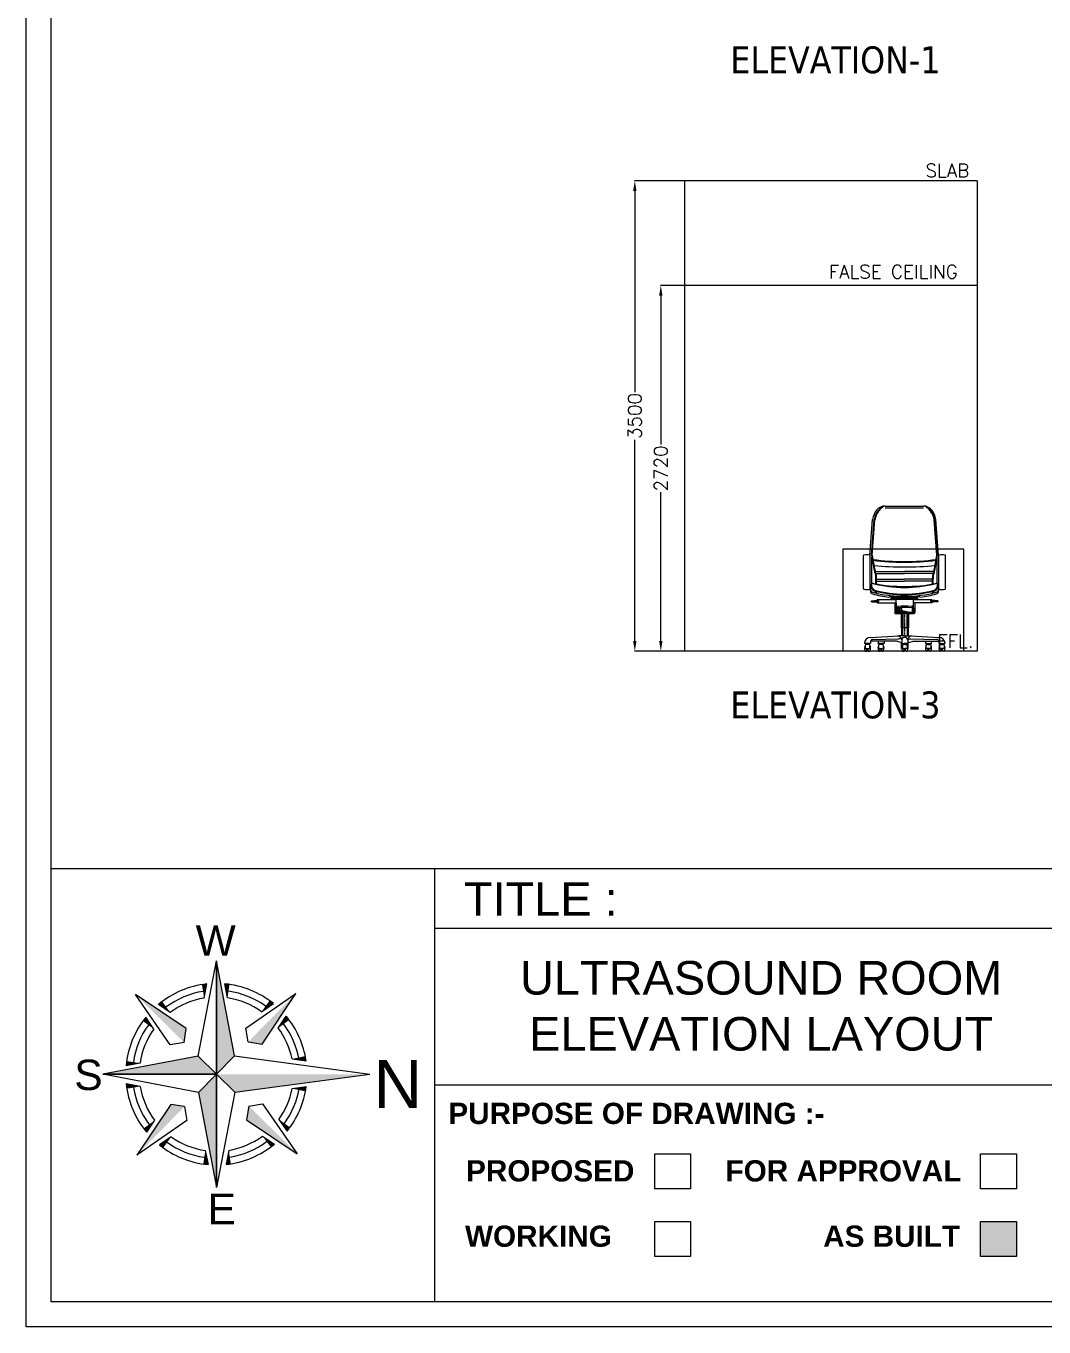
# Model space of a CAD drawing. Extents: x 3552052 to 4102982, y -707811 to -630695.
# Drawn here: x 3691874 to 3699450, y -701980 to -692297 of the extents above; entities that cross this region are included whole.
import ezdxf
from ezdxf.enums import TextEntityAlignment as Align

# ---------------------------------------------------------------- set-up
doc = ezdxf.new("R2010")
doc.units = 0
doc.header["$LTSCALE"] = 6
doc.header["$MEASUREMENT"] = 0
doc.linetypes.add('AKS1', pattern=[0.024, 0.01, -0.002, 0, -0.002, 0.01])
doc.layers.get('0').update_dxf_attribs({"linetype": 'CONTINUOUS', "lineweight": 0})
doc.layers.get('Defpoints').update_dxf_attribs({"linetype": 'CONTINUOUS', "lineweight": 0})
for name, color, linetype, lineweight in [('0.0', 8, 'CONTINUOUS', 0), ('ELE-4M UPS P.SB', 3, 'CONTINUOUS', 0), ('ELE-SOCKET NMBERING', 7, 'CONTINUOUS', 9), ('EQP', 6, 'CONTINUOUS', 0), ('formate text', 8, 'CONTINUOUS', 0), ('MEP_HVAC_RA_DUCT', 1, 'CONTINUOUS', 0), ('MEP_HVAC_TEXT', 7, 'CONTINUOUS', 0), ('TITLE', 7, 'CONTINUOUS', 0)]:
    doc.layers.add(name, color=color, linetype=linetype, lineweight=lineweight)
doc.styles.add('Annotation', font='tahoma.ttf')
doc.styles.add('ARIAL', font='arial.ttf')
doc.styles.add('FORMATE', font='arialbd.ttf')
doc.styles.add('ROMANS', font='romans.shx')
doc.styles.add('style3', font='arialbd.ttf')
doc.dimstyles.new('AEPL1', dxfattribs={"dimtxt": 100, "dimasz": 75, "dimexe": 1.25, "dimexo": 50, "dimtad": 0, "dimdec": 0, "dimtxsty": 'ROMANS', "dimcen": 2.5, "dimclrd": 7, "dimclre": 7, "dimadec": 0, "dimazin": 0, "dimtfac": 1, "dimtdec": 0, "dimtmove": 0, "dimatfit": 3, "dimfxl": 1, "dimlwd": 0, "dimlwe": 0, "dimarcsym": 0})

# ---------------------------------------------------------------- blocks, each defined once
blk = doc.blocks.new('*D200')
at = {"layer": 'Defpoints', "color": 0, "linetype": 'ByBlock', "transparency": 16777216}
for p in [(3696598.4, -694229.5), (3697303.9, -694229.5), (3696928.1, -696949.7)]:
    blk.add_point(p, dxfattribs=at)
at = {"layer": 'ELE-4M UPS P.SB', "color": 7, "linetype": 'ByBlock', "lineweight": 0, "transparency": 16777216}
for p, q in [((3697253.9, -694229.5), (3696597.1, -694229.5)), ((3696598.4, -694304.5), (3696598.4, -695412.8)), ((3696598.4, -696874.7), (3696598.4, -695766.4)), ((3696878.1, -696949.7), (3696597.1, -696949.7))]:
    blk.add_line(p, q, dxfattribs=at)
at = {"layer": 'ELE-4M UPS P.SB', "color": 7, "linetype": 'ByBlock', "transparency": 16777216}
for points in [[(3696610.9, -694304.5), (3696585.9, -694304.5), (3696598.4, -694229.5)], [(3696585.9, -696874.7), (3696610.9, -696874.7), (3696598.4, -696949.7)]]:
    blk.add_solid(points, dxfattribs=at)
at = {"layer": 'ELE-4M UPS P.SB', "color": 0, "linetype": 'ByBlock', "transparency": 16777216, "insert": (3696598.4, -695589.6), "char_height": 100, "attachment_point": 5, "rotation": 90, "style": 'ROMANS'}
blk.add_mtext('2720', dxfattribs=at)
blk = doc.blocks.new('*D201')
at = {"layer": 'Defpoints', "color": 0, "linetype": 'ByBlock', "transparency": 16777216}
for p in [(3696404.8, -693449.7), (3696928.1, -693449.7), (3696928.1, -696949.7)]:
    blk.add_point(p, dxfattribs=at)
at = {"layer": 'ELE-4M UPS P.SB', "color": 7, "linetype": 'ByBlock', "lineweight": 0, "transparency": 16777216}
for p, q in [((3696878.1, -693449.7), (3696403.6, -693449.7)), ((3696404.8, -693524.7), (3696404.8, -695022.9)), ((3696404.8, -696874.7), (3696404.8, -695376.5)), ((3696878.1, -696949.7), (3696403.6, -696949.7))]:
    blk.add_line(p, q, dxfattribs=at)
at = {"layer": 'ELE-4M UPS P.SB', "color": 7, "linetype": 'ByBlock', "transparency": 16777216}
for points in [[(3696417.3, -693524.7), (3696392.3, -693524.7), (3696404.8, -693449.7)], [(3696392.3, -696874.7), (3696417.3, -696874.7), (3696404.8, -696949.7)]]:
    blk.add_solid(points, dxfattribs=at)
at = {"layer": 'ELE-4M UPS P.SB', "color": 0, "linetype": 'ByBlock', "transparency": 16777216, "insert": (3696404.8, -695199.7), "char_height": 100, "attachment_point": 5, "rotation": 90, "style": 'ROMANS'}
blk.add_mtext('3500', dxfattribs=at)
blk = doc.blocks.new('A$C4A7C6C7E')
at = {"layer": 'TITLE', "color": 8, "lineweight": 5}
for p, q in [((-4207, 4144), (0, 26095)), ((0, 26095), (0, 0)), ((0, 0), (0, 26095)), ((4144, 4207), (0, 26095)), ((-6941, 10518), (-18592, 18312)), ((-10622, 6781), (-18592, 18312)), ((-2825, 17519), (-2234, 20757)), ((2559, 17560), (1919, 20788)), ((6781, 10622), (18312, 18592)), ((10518, 6941), (18312, 18592)), ((-10607, 14226), (-13343, 16056)), ((10390, 14385), (13098, 16257)), ((-14385, 10390), (-16257, 13098)), ((14226, 10607), (16056, 13343)), ((-7437, 7325), (-6941, 10518)), ((7325, 7437), (6781, 10622)), ((-7437, 7325), (-10622, 6781)), ((7325, 7437), (10518, 6941)), ((-4207, 4144), (-26095, 0)), ((-4207, 4144), (0, 0)), ((0, 0), (-4207, 4144)), ((0, 0), (4144, 4207)), ((4144, 4207), (0, 0)), ((17394, 3514), (20646, 3095)), ((17394, 3514), (20646, 3095)), ((0, 0), (-26095, 0)), ((-26095, 0), (0, 0)), ((-4144, -4207), (-26095, 0)), ((-17560, 2559), (-20788, 1919)), ((0, 0), (-4144, -4207)), ((-4144, -4207), (0, 0)), ((0, 0), (4207, -4144)), ((4207, -4144), (0, 0)), ((0, 0), (0, -26095)), ((0, -26095), (0, 0)), ((-17519, -2825), (-20757, -2234)), ((17433, -3312), (20680, -2857)), ((17433, -3312), (20680, -2857)), ((17434, -3310), (20680, -2857)), ((-4144, -4207), (0, -26095)), ((4207, -4144), (0, -26095)), ((-10518, -6941), (-18312, -18592)), ((-7325, -7437), (-10518, -6941)), ((-7325, -7437), (-6781, -10622)), ((7437, -7325), (6941, -10518)), ((7437, -7325), (10622, -6781)), ((10622, -6781), (18592, -18312)), ((-6781, -10622), (-18312, -18592)), ((-14226, -10607), (-16056, -13343)), ((6941, -10518), (18592, -18312)), ((14385, -10390), (16257, -13098)), ((-10390, -14385), (-13098, -16257)), ((10607, -14226), (13343, -16056)), ((-2559, -17560), (-1919, -20788)), ((2825, -17519), (2234, -20757))]:
    blk.add_line(p, q, dxfattribs=at)
at = {"layer": 'TITLE', "color": 5}
for p in [(4144, 4207), (4207, -4144)]:
    blk.add_line(p, (35289, 0), dxfattribs=at)
at = {"layer": 'TITLE', "color": 8, "lineweight": 5}
for radius, start, end in [(20877, 96.14269, 129.72625), (19311, 99.1612, 126.70773), (20877, 51.14269, 84.72625), (19311, 54.16121, 81.70773), (17745, 99.1612, 126.70773), (17745, 54.16121, 81.70773), (20877, 141.14269, 174.72625), (20877, 8.52692, 39.72625), (19311, 144.16121, 171.70773), (17745, 144.16121, 171.70773), (17745, 11.42181, 36.70773), (19311, 9.85136, 36.70773), (20877, 186.14269, 219.72625), (17745, 189.1612, 216.70773), (20877, 321.14269, 352.1348), (19311, 189.1612, 216.70773), (17745, 324.16121, 349.24868), (19311, 324.16121, 350.81434), (17745, 234.16121, 261.70773), (17745, 279.1612, 306.70773), (20877, 231.14269, 264.72625), (19311, 234.16121, 261.70773), (20877, 276.14269, 309.72625), (19311, 279.1612, 306.70773)]:
    blk.add_arc((0, 0), radius, start, end, dxfattribs=at)
for points in [[(0, 26095), (4144, 4207), (0, 0)], [(-18592, 18312), (-6941, 10518), (-7437, 7325)], [(-3324, 20610), (-2234, 20757), (-2825, 17519)], [(3011, 20658), (1919, 20788), (2559, 17560)], [(18312, 18592), (10518, 6941), (7325, 7437)], [(-13343, 16056), (-12479, 16737), (-10607, 14226)], [(13098, 16257), (12223, 16924), (10390, 14385)], [(-16257, 13098), (-16924, 12223), (-14385, 10390)], [(16056, 13343), (16737, 12479), (14226, 10607)], [(-26095, 0), (-4207, 4144), (0, 0)], [(-20658, 3011), (-20788, 1919), (-17560, 2559)], [(20646, 3095), (20457, 4167), (17394, 3514)], [(0, -26095), (-4144, -4207), (0, 0)], [(-20610, -3324), (-20757, -2234), (-17519, -2825)], [(20680, -2857), (20503, -3930), (17433, -3312)], [(-18312, -18592), (-10518, -6941), (-7325, -7437)], [(18592, -18312), (6941, -10518), (7437, -7325)], [(-16056, -13343), (-16737, -12479), (-14226, -10607)], [(16257, -13098), (16924, -12223), (14385, -10390)], [(-13098, -16257), (-12223, -16924), (-10390, -14385)], [(13343, -16056), (12479, -16737), (10607, -14226)], [(-3011, -20658), (-1919, -20788), (-2559, -17560)], [(3324, -20610), (2234, -20757), (2825, -17519)]]:
    blk.add_solid(points, dxfattribs=at)
at = {"layer": 'TITLE', "color": 5}
blk.add_solid([(35289, 0), (4207, -4144), (0, 0)], dxfattribs=at)

msp = doc.modelspace()

# ---------------------------------------------------------------- hatches: boundary and pattern name
at = {"layer": 'MEP_HVAC_TEXT', "linetype": 'ByBlock'}
h = msp.add_hatch(color=1, dxfattribs=at)
h.dxf.hatch_style = 1
h.paths.add_polyline_path([(3698978.9, -701193.8), (3698978.9, -701454.4), (3699244.7, -701454.4), (3699244.7, -701193.8)])

# ---------------------------------------------------------------- linework, layer by layer
for p in [(3709710.7, -698570.3), (3692060.4, -701793.1)]:
    msp.add_line(p, (3692060.4, -698570.3))
for points in [[(3709897.5, -681461.4), (3709897.5, -701979.9), (3691873.7, -701979.9), (3691873.7, -681461.4)], [(3709710.7, -681648.2), (3709710.7, -701793.1), (3692060.4, -701793.1), (3692060.4, -681648.2)]]:
    msp.add_lwpolyline(points, close=True)
at = {"layer": '0.0', "color": 7, "lineweight": 15, "elevation": -100}
for points in [[(3696553.6, -700691.4), (3696819.3, -700691.4), (3696819.3, -700951.9), (3696553.6, -700951.9)], [(3698978.9, -700691.4), (3699244.7, -700691.4), (3699244.7, -700951.9), (3698978.9, -700951.9)], [(3696553.6, -701193.8), (3696819.3, -701193.8), (3696819.3, -701454.4), (3696553.6, -701454.4)], [(3698978.9, -701193.8), (3699244.7, -701193.8), (3699244.7, -701454.4), (3698978.9, -701454.4)]]:
    msp.add_lwpolyline(points, close=True, dxfattribs=at)
at = {"layer": 'EQP'}
for p, q in [((3698267.1, -695870), (3698553.2, -695870)), ((3698267.1, -695882.1), (3698553.2, -695882)), ((3698155.2, -696234.6), (3698175.2, -695970)), ((3698167.2, -696235.6), (3698187.2, -695970.9)), ((3698172.1, -696235.9), (3698192.1, -695971.3)), ((3698652.5, -696235.9), (3698632.5, -695971.3)), ((3698657.4, -696235.6), (3698637.4, -695970.9)), ((3698665.1, -696234.6), (3698645.1, -695970)), ((3698107.3, -696484.6), (3698107.3, -696238.3)), ((3698107.3, -696478.5), (3698107.3, -696244.5)), ((3698157.3, -696488.3), (3698157.3, -696238.3)), ((3698169.4, -696446.3), (3698169.4, -696251.3)), ((3698655.2, -696446.3), (3698655.2, -696251.3)), ((3698667.3, -696488.3), (3698667.3, -696238.3)), ((3698717.3, -696484.6), (3698717.3, -696238.3)), ((3698717.3, -696478.5), (3698717.3, -696244.5)), ((3698195.1, -696357.9), (3698412.3, -696357.9)), ((3698200, -696372.9), (3698412.3, -696372.9)), ((3698629.5, -696357.9), (3698412.3, -696357.9)), ((3698624.6, -696372.9), (3698412.3, -696372.9)), ((3698199.8, -696450.3), (3698199.8, -696410.1)), ((3698204.8, -696451.2), (3698204.8, -696407.4)), ((3698204.8, -696412.9), (3698412.3, -696412.9)), ((3698204.8, -696427.9), (3698412.3, -696427.9)), ((3698619.8, -696412.9), (3698412.3, -696412.9)), ((3698619.8, -696427.9), (3698412.3, -696427.9)), ((3698619.8, -696451.2), (3698619.8, -696407.4)), ((3698624.8, -696450.3), (3698624.8, -696410.1)), ((3698165.8, -696581.5), (3698165.8, -696575.5)), ((3698165.8, -696575.5), (3698220.8, -696575.5)), ((3698165.8, -696581.5), (3698220.8, -696581.5)), ((3698187.8, -696575.5), (3698187.8, -696574)), ((3698187.8, -696583), (3698187.8, -696581.5)), ((3698188.3, -696573.5), (3698201.9, -696573.5)), ((3698188.3, -696583.5), (3698201.9, -696583.5)), ((3698210.8, -696566.5), (3698347.6, -696566.5)), ((3698210.8, -696590.5), (3698348.7, -696590.5)), ((3698215.8, -696581.5), (3698215.8, -696575.5)), ((3698220.8, -696581.5), (3698220.8, -696575.5)), ((3698298.3, -696545), (3698299.5, -696545)), ((3698299.9, -696545.1), (3698298.4, -696545.1)), ((3698303.1, -696542.3), (3698300.8, -696544.7)), ((3698303, -696542.2), (3698300.9, -696544.4)), ((3698304.5, -696541.7), (3698321.2, -696541.7)), ((3698321.2, -696541.7), (3698304.5, -696541.7)), ((3698312.3, -696559.2), (3698312.3, -696546)), ((3698512.3, -696553.9), (3698312.3, -696553.9)), ((3698314.8, -696545), (3698313.3, -696545)), ((3698313.6, -696560.2), (3698313.6, -696560.2)), ((3698318, -696542.2), (3698315.7, -696544.6)), ((3698336.1, -696541.7), (3698319.4, -696541.7)), ((3698322.6, -696542.2), (3698324.8, -696544.4)), ((3698322.6, -696542.3), (3698324.8, -696544.5)), ((3698326.2, -696545), (3698412.3, -696545)), ((3698337.5, -696542.2), (3698339.7, -696544.4)), ((3698339.6, -696590.5), (3698339.6, -696665)), ((3698480.9, -696560.2), (3698343.5, -696560.2)), ((3698357.6, -696565.4), (3698357.6, -696560.2)), ((3698360.6, -696565.2), (3698360.6, -696560.2)), ((3698498.4, -696545), (3698412.3, -696545)), ((3698467.3, -696565.2), (3698467.3, -696560.2)), ((3698470.3, -696565.5), (3698470.3, -696560.2)), ((3698615.6, -696590.5), (3698478.8, -696590.5)), ((3698481.6, -696664), (3698479, -696588)), ((3698480.1, -696566.5), (3698615.6, -696566.5)), ((3698487, -696542.2), (3698484.8, -696544.4)), ((3698486.9, -696542.3), (3698484.8, -696544.5)), ((3698488.4, -696541.7), (3698505.1, -696541.7)), ((3698488.6, -696590.5), (3698488.6, -696665)), ((3698502, -696542.2), (3698499.8, -696544.4)), ((3698501.9, -696542.3), (3698499.8, -696544.5)), ((3698520.1, -696541.7), (3698503.4, -696541.7)), ((3698503.4, -696541.7), (3698520.1, -696541.7)), ((3698506.5, -696542.2), (3698508.7, -696544.4)), ((3698506.5, -696542.3), (3698508.8, -696544.7)), ((3698509.6, -696545.1), (3698511.2, -696545.1)), ((3698511.3, -696545), (3698510.1, -696545)), ((3698511.3, -696560.2), (3698510.9, -696560.2)), ((3698512.3, -696559.2), (3698512.3, -696546)), ((3698521.5, -696542.2), (3698523.7, -696544.4)), ((3698521.5, -696542.3), (3698523.8, -696544.7)), ((3698524.6, -696545.1), (3698526.2, -696545.1)), ((3698526.3, -696545), (3698525.1, -696545)), ((3698660.6, -696575.5), (3698605.6, -696575.5)), ((3698605.6, -696575.5), (3698605.6, -696581.5)), ((3698660.6, -696581.5), (3698605.6, -696581.5)), ((3698610.6, -696575.5), (3698610.6, -696581.5)), ((3698638.1, -696573.5), (3698624.6, -696573.5)), ((3698638.1, -696583.5), (3698624.6, -696583.5)), ((3698638.6, -696574), (3698638.6, -696575.5)), ((3698638.6, -696581.5), (3698638.6, -696583)), ((3698660.6, -696575.5), (3698660.6, -696581.5)), ((3698343.6, -696669), (3698386.6, -696669)), ((3698346.7, -696664), (3698349.1, -696595.3)), ((3698348.7, -696666), (3698370, -696666)), ((3698352.1, -696628.4), (3698352.1, -696663.1)), ((3698361.6, -696663.1), (3698352.1, -696663.1)), ((3698360.1, -696618.3), (3698360.1, -696624.3)), ((3698360.1, -696624.3), (3698360.1, -696651.5)), ((3698360.1, -696662.5), (3698360.1, -696663.1)), ((3698371, -696633.9), (3698371, -696648.2)), ((3698372.5, -696634.4), (3698372.5, -696648.2)), ((3698376.5, -696629.2), (3698376.5, -696633.8)), ((3698379.9, -696633.7), (3698381, -696633.7)), ((3698385.5, -696628.9), (3698385.5, -696634)), ((3698386.6, -696669), (3698386.6, -696777)), ((3698388.6, -696667), (3698439.6, -696667)), ((3698389.5, -696634.6), (3698389.5, -696648.2)), ((3698440, -696667.1), (3698389.7, -696667.1)), ((3698391, -696633.4), (3698391, -696648.2)), ((3698391.6, -696667.1), (3698391.6, -696777)), ((3698392, -696666), (3698394.6, -696666)), ((3698394.6, -696664.9), (3698394.6, -696667.1)), ((3698399.6, -696667.1), (3698399.6, -696777)), ((3698476.1, -696663.1), (3698400.4, -696663.1)), ((3698428.6, -696667.1), (3698428.6, -696777)), ((3698433.6, -696663.1), (3698433.6, -696667.1)), ((3698433.6, -696666), (3698479.6, -696666)), ((3698436.6, -696667.1), (3698436.6, -696777)), ((3698441.6, -696669), (3698441.6, -696777)), ((3698441.6, -696669), (3698484.6, -696669)), ((3698468.1, -696618.3), (3698468.1, -696624.3)), ((3698468.1, -696624.3), (3698468.1, -696663.1)), ((3698476.1, -696628.4), (3698476.1, -696663.1)), ((3698441.6, -696777), (3698386.6, -696777)), ((3698389.1, -696777), (3698389.1, -696836.1)), ((3698392.1, -696777), (3698392.1, -696836.1)), ((3698397.1, -696777), (3698397.1, -696836.1)), ((3698431.1, -696777), (3698431.1, -696836.1)), ((3698436.1, -696777), (3698436.1, -696836.1)), ((3698439.1, -696777), (3698439.1, -696836.1)), ((3698159.8, -696847.4), (3698369.1, -696836.4)), ((3698159.8, -696877.5), (3698159.8, -696892.9)), ((3698304.6, -696876.4), (3698164.8, -696876.4)), ((3698174.5, -696862.5), (3698369.1, -696857.4)), ((3698260.1, -696880.7), (3698260.1, -696892.2)), ((3698351.6, -696876.4), (3698304.6, -696876.4)), ((3698384.1, -696886.4), (3698351.6, -696876.4)), ((3698414.1, -696836.4), (3698369.1, -696836.4)), ((3698383.4, -696857.4), (3698369.1, -696857.4)), ((3698391.4, -696865.4), (3698391.4, -696892.9)), ((3698414.1, -696836.4), (3698459.1, -696836.4)), ((3698436.9, -696865.4), (3698436.9, -696892.9)), ((3698444.1, -696886.4), (3698476.6, -696876.4)), ((3698444.9, -696857.4), (3698459.1, -696857.4)), ((3698459.1, -696836.4), (3698668.5, -696847.4)), ((3698459.1, -696857.4), (3698653.8, -696862.5)), ((3698476.6, -696876.4), (3698523.6, -696876.4)), ((3698523.6, -696876.4), (3698663.5, -696876.4)), ((3698568.2, -696880.7), (3698568.2, -696892.2)), ((3698668.5, -696877.5), (3698668.5, -696892.9)), ((3698159.8, -696892.9), (3698114.3, -696892.9)), ((3698119.5, -696905.4), (3698119.5, -696925.4)), ((3698122.8, -696950.4), (3698132, -696950.4)), ((3698149.5, -696900.4), (3698124.5, -696900.4)), ((3698124.5, -696930.4), (3698149.5, -696930.4)), ((3698142, -696892.9), (3698132, -696892.9)), ((3698132, -696900.4), (3698132, -696892.9)), ((3698132, -696950.4), (3698132, -696930.4)), ((3698142, -696900.4), (3698142, -696892.9)), ((3698142, -696950.4), (3698142, -696930.4)), ((3698142, -696950.4), (3698151.2, -696950.4)), ((3698154.5, -696925.4), (3698154.5, -696905.4)), ((3698260.1, -696892.2), (3698214.6, -696892.2)), ((3698219.8, -696904.7), (3698219.8, -696924.7)), ((3698223.1, -696949.7), (3698232.3, -696949.7)), ((3698249.8, -696899.7), (3698224.8, -696899.7)), ((3698224.8, -696929.7), (3698249.8, -696929.7)), ((3698232.3, -696899.7), (3698232.3, -696892.2)), ((3698242.3, -696892.2), (3698232.3, -696892.2)), ((3698232.3, -696949.7), (3698232.3, -696929.7)), ((3698242.3, -696899.7), (3698242.3, -696892.2)), ((3698242.3, -696949.7), (3698242.3, -696929.7)), ((3698242.3, -696949.7), (3698251.5, -696949.7)), ((3698254.8, -696924.7), (3698254.8, -696904.7)), ((3698384.1, -696886.4), (3698391.4, -696886.4)), ((3698389.1, -696928.9), (3698389.1, -696886.4)), ((3698391.7, -696928.9), (3698389.1, -696928.9)), ((3698391.4, -696892.9), (3698414.1, -696892.9)), ((3698396.6, -696905.4), (3698396.6, -696925.4)), ((3698399.9, -696950.4), (3698409.1, -696950.4)), ((3698414.1, -696900.4), (3698401.6, -696900.4)), ((3698401.6, -696930.4), (3698414.1, -696930.4)), ((3698409.1, -696900.4), (3698409.1, -696892.9)), ((3698414.1, -696892.9), (3698409.1, -696892.9)), ((3698409.1, -696950.4), (3698409.1, -696930.4)), ((3698436.9, -696892.9), (3698414.1, -696892.9)), ((3698414.1, -696892.9), (3698419.1, -696892.9)), ((3698414.1, -696900.4), (3698426.6, -696900.4)), ((3698426.6, -696930.4), (3698414.1, -696930.4)), ((3698419.1, -696900.4), (3698419.1, -696892.9)), ((3698419.1, -696950.4), (3698419.1, -696930.4)), ((3698428.3, -696950.4), (3698419.1, -696950.4)), ((3698431.6, -696905.4), (3698431.6, -696925.4)), ((3698436.6, -696928.9), (3698439.1, -696928.9)), ((3698444.1, -696886.4), (3698436.9, -696886.4)), ((3698439.1, -696928.9), (3698439.1, -696886.4)), ((3698568.2, -696892.2), (3698613.7, -696892.2)), ((3698573.5, -696924.7), (3698573.5, -696904.7)), ((3698586, -696949.7), (3698576.8, -696949.7)), ((3698578.5, -696899.7), (3698603.5, -696899.7)), ((3698603.5, -696929.7), (3698578.5, -696929.7)), ((3698586, -696892.2), (3698596, -696892.2)), ((3698586, -696899.7), (3698586, -696892.2)), ((3698586, -696949.7), (3698586, -696929.7)), ((3698596, -696899.7), (3698596, -696892.2)), ((3698596, -696949.7), (3698596, -696929.7)), ((3698605.2, -696949.7), (3698596, -696949.7)), ((3698608.5, -696904.7), (3698608.5, -696924.7)), ((3698668.5, -696892.9), (3698714, -696892.9)), ((3698673.7, -696925.4), (3698673.7, -696905.4)), ((3698686.2, -696950.4), (3698677, -696950.4)), ((3698678.7, -696900.4), (3698703.7, -696900.4)), ((3698703.7, -696930.4), (3698678.7, -696930.4)), ((3698686.2, -696900.4), (3698686.2, -696892.9)), ((3698686.2, -696892.9), (3698696.2, -696892.9)), ((3698686.2, -696950.4), (3698686.2, -696930.4)), ((3698696.2, -696900.4), (3698696.2, -696892.9)), ((3698696.2, -696950.4), (3698696.2, -696930.4)), ((3698705.4, -696950.4), (3698696.2, -696950.4)), ((3698708.7, -696905.4), (3698708.7, -696925.4))]:
    msp.add_line(p, q, dxfattribs=at)
at = {"layer": 'EQP', "linetype": 'AKS1'}
msp.add_line((3698414.1, -696836.4), (3698414.1, -696667.1), dxfattribs=at)
at = {"layer": 'EQP', "linetype": 'ByBlock'}
msp.add_line((3698953.9, -696949.7), (3698853.9, -696949.7), dxfattribs=at)
msp.add_lwpolyline([(3698853.9, -696949.7), (3698853.9, -696189.7), (3697953.9, -696189.7), (3697953.9, -696949.7)], dxfattribs=at)
at = {"layer": 'EQP'}
for points in [[(3698393.7, -696665.1, 0.036172), (3698399.4, -696663.5, 0.092461), (3698405.7, -696659.9, 0.21798), (3698407, -696657, 0.21798), (3698405.7, -696654, 0.092461), (3698399.4, -696650.4, 0.049145), (3698391.6, -696648.4, 0.036789), (3698381, -696647.7, 0.036789), (3698370.4, -696648.4, 0.049145), (3698362.6, -696650.4, 0.092461), (3698356.3, -696654, 0.21798), (3698355, -696657, 0.21798), (3698356.3, -696659.9, 0.092461), (3698362.6, -696663.5, 0.036172), (3698368.3, -696665.1, 0.036789)], [(3698381, -696655.7, 0.027109), (3698372.7, -696656.1, 0.037151), (3698366.7, -696657.2, 0.077239), (3698361.7, -696659.4, 0.25681), (3698360.8, -696661, 0.25681), (3698361.7, -696662.5, 0.077239), (3698366.7, -696664.7, 0.00948), (3698368.2, -696665.1, 0.027109)], [(3698381, -696661.7, 0.022037), (3698375.6, -696661.9, 0.03052), (3698371.8, -696662.5, 0.066451), (3698368.4, -696663.7, 0.280855), (3698367.9, -696664.4, 0.20662), (3698368.2, -696665.1, 0.005002)], [(3698381, -696662.2, 0.022037), (3698375.7, -696662.4, 0.03052), (3698371.9, -696663, 0.070109), (3698368.4, -696664.3, 0.247535)], [(3698393.8, -696665.1, 0.00948), (3698395.3, -696664.7, 0.077239), (3698400.3, -696662.5, 0.25681), (3698401.2, -696661, 0.25681), (3698400.3, -696659.4, 0.077239), (3698395.3, -696657.2, 0.037151), (3698389.3, -696656.1, 0.027109), (3698381, -696655.7, 0.027109)], [(3698393.8, -696665.1, 0.20662), (3698394, -696664.4, 0.280855), (3698393.6, -696663.7, 0.066451), (3698390.2, -696662.5, 0.03052), (3698386.4, -696661.9, 0.022037), (3698381, -696661.7, 0.022037)], [(3698393.3, -696664.1, 0.065168), (3698390.1, -696663, 0.03052), (3698386.3, -696662.4, 0.022037), (3698381, -696662.2, 0.022037)]]:
    msp.add_lwpolyline(points, format="xyb", dxfattribs=at)
for centre, radius, start, end in [((3698306.9, -695984.2), 132.5, 139.33865, 173.85166), ((3698306.9, -695984.2), 120.4, 139.33865, 173.85166), ((3698306.9, -695984.2), 115.5, 139.33865, 173.85166), ((3698267.1, -695950), 80, 90, 139.33865), ((3698346.5, -696001.5), 162.3, 138.08377, 143.82608), ((3698346.5, -696001.5), 157.4, 138.08377, 143.82608), ((3698288.3, -695943.8), 80.5, 135.99427, 140.95492), ((3698288.3, -695943.8), 75.6, 135.99427, 140.95492), ((3698345, -696005.8), 164.4, 125.70807, 134.17903), ((3698345, -696005.8), 159.1, 121.5413, 134.17903), ((3698553.2, -695950), 80, 40.66549, 90.00414), ((3698479.6, -696005.8), 159.1, 45.82097, 58.4587), ((3698479.6, -696005.8), 164.4, 45.82097, 54.29193), ((3698536.3, -695943.8), 75.6, 39.04508, 44.00573), ((3698536.3, -695943.8), 80.5, 39.04508, 44.00573), ((3698478, -696001.5), 157.4, 36.17392, 41.91623), ((3698478, -696001.5), 162.3, 36.17392, 41.91623), ((3698517.7, -695984.2), 115.5, 6.14834, 40.66135), ((3698517.7, -695984.2), 120.4, 6.14834, 40.66135), ((3698513.4, -695984.2), 132.5, 6.15248, 40.66549), ((3698111.3, -696238.3), 4, 104.50765, 180), ((3698132.3, -696319.5), 87.8, 75.48933, 104.50765), ((3698153.3, -696238.3), 4, 0, 75.48933), ((3698669.8, -696336.3), 520.1, 170.13771, 170.16291), ((3699179.4, -696114.3), 1019.3, 186.79626, 193.50223), ((3699179.4, -696114.3), 1014.3, 186.79626, 193.50223), ((3698412.3, -694445.9), 1837, 262.63459, 270.00069), ((3698412.3, -694444.3), 1843.6, 262.68613, 270.00068), ((3698412.3, -694445.9), 1837, 269.99931, 277.36541), ((3698412.3, -694444.3), 1843.6, 269.99932, 277.31387), ((3697645.2, -696114.3), 1014.3, 346.49777, 353.20374), ((3697645.2, -696114.3), 1019.3, 346.49777, 353.20374), ((3698154.8, -696336.3), 520.1, 9.83709, 9.86229), ((3698671.3, -696238.3), 4, 104.51067, 180), ((3698692.3, -696319.5), 87.8, 75.49235, 104.51067), ((3698713.3, -696238.3), 4, 0, 75.49235), ((3698412.3, -693728.9), 2593.9, 264.96735, 270.00029), ((3698275.8, -696331.3), 90, 193.50223, 200.47059), ((3698068.3, -696408.7), 131.5, 359.0747, 20.47059), ((3698275.8, -696331.3), 85, 193.50223, 200.47059), ((3698068.3, -696408.7), 136.5, 359.0747, 20.47059), ((3698412.3, -693728.9), 2593.9, 269.99971, 275.03265), ((3698756.3, -696408.7), 136.5, 159.52941, 180.9253), ((3698756.3, -696408.7), 131.5, 159.52941, 180.9253), ((3698548.8, -696331.3), 85, 339.52941, 346.49777), ((3698548.8, -696331.3), 90, 339.52941, 346.49777), ((3698111.3, -696484.6), 4, 180, 255.49235), ((3698132.3, -696403.5), 87.8, 255.49235, 284.51067), ((3698153.3, -696484.6), 4, 284.51067, 0), ((3698236.1, -696477.9), 78.7, 164.01066, 195.45949), ((3698669.8, -696386.6), 520.1, 189.83709, 189.86229), ((3698236.1, -696490.5), 78.7, 175.4676, 195.24261), ((3698174.8, -696460.3), 15, 74.83106, 164.01066), ((3698207.3, -696457.3), 46.9, 178.23581, 245.21694), ((3698207.3, -696457.3), 41.9, 166.88286, 245.21694), ((3698411.6, -695569.1), 907.1, 255.12687, 270.04806), ((3698411.2, -695200.6), 1267.3, 259.70382, 270.04845), ((3698413, -695569.1), 907.1, 269.95194, 284.87313), ((3698413.3, -695200.6), 1267.3, 269.95155, 280.29618), ((3698617.3, -696457.3), 41.9, 294.78306, 13.11714), ((3698617.3, -696457.3), 46.9, 294.78306, 1.76419), ((3698649.8, -696460.3), 15, 15.98934, 105.16894), ((3698588.5, -696477.9), 78.7, 344.54051, 15.98934), ((3698588.5, -696490.5), 78.7, 344.75739, 4.5324), ((3698154.8, -696386.6), 520.1, 350.13771, 350.16291), ((3698671.3, -696484.6), 4, 180, 255.48933), ((3698692.3, -696403.5), 87.8, 255.48933, 284.50765), ((3698713.3, -696484.6), 4, 284.50765, 0), ((3698177.5, -696506.4), 18, 195.24261, 255.7271), ((3698177.5, -696494.1), 18, 195.45949, 255.52064), ((3698411.8, -695568.2), 973.1, 255.79681, 270.03597), ((3698383.9, -695763.1), 789.5, 254.50577, 263.53762), ((3698412.3, -695712.2), 819, 254.08452, 270.0023), ((3698188.3, -696574), 0.5, 90, 180), ((3698188.3, -696583), 0.5, 180, 270), ((3698412.3, -695712.2), 814.1, 254.09187, 270.00231), ((3698227.1, -696501.4), 34.8, 179.71219, 207.37255), ((3698227.1, -696501.4), 29.8, 182.51672, 216.26106), ((3698201.9, -696570.5), 3, 270, 304.79509), ((3698201.9, -696586.5), 3, 53.581, 90), ((3698181.2, -696540.8), 39.2, 304.79509, 318.97469), ((3698172.8, -696625.9), 52, 42.94481, 53.581), ((3698298.3, -696546), 1, 90, 180), ((3698298.4, -696546.1), 1, 70.5819, 180.05312), ((3698299.4, -696543.2), 2, 250.5819, 315.05312), ((3698299.5, -696543), 2, 270, 315), ((3698304.5, -696543.7), 2, 90, 135), ((3698304.5, -696543.7), 2, 90.05312, 135.05312), ((3698313.3, -696546), 1, 70.52878, 180), ((3698313.3, -696559.2), 1, 180, 270), ((3698314.3, -696543.1), 2, 250.52878, 315), ((3698327.8, -696635.5), 76.6, 88.30513, 100.70147), ((3698319.4, -696543.7), 2, 90, 135), ((3698321.2, -696543.7), 2, 45, 90), ((3698321.2, -696543.7), 2, 45.05312, 90.05312), ((3698326.2, -696543), 2, 225, 270), ((3698326.2, -696543), 2, 225.05312, 270.05312), ((3698325.5, -696676.1), 117.2, 81.17727, 87.78068), ((3698336.1, -696543.7), 2, 45, 90), ((3698341.1, -696543), 2, 225, 270), ((3698348.1, -696566.9), 0.5, 96.01096, 181.67727), ((3699049.8, -696546.3), 702.5, 181.67727, 186.70622), ((3698413.8, -697190.6), 626.2, 83.91099, 96.05325), ((3698413.8, -697190.6), 627.7, 83.96094, 96.01096), ((3698412.8, -695568.2), 973.1, 269.96403, 284.20319), ((3698412.3, -695712.2), 814.1, 269.99769, 285.90813), ((3698412.3, -695712.2), 819, 269.9977, 285.91548), ((3694525.2, -696329.7), 3962.2, 355.67697, 356.56727), ((3698479.8, -696566.9), 0.5, 356.56727, 83.96094), ((3698495.2, -696635.5), 76.6, 88.30513, 100.70147), ((3698483.4, -696543), 2, 270, 315), ((3698483.4, -696543), 2, 269.94688, 314.94688), ((3698488.4, -696543.7), 2, 89.94688, 134.94688), ((3698488.4, -696543.7), 2, 90, 135), ((3698492.9, -696676.1), 117.2, 81.17727, 87.78068), ((3698498.4, -696543), 2, 270, 315), ((3698498.4, -696543), 2, 269.94688, 314.94688), ((3698503.4, -696543.7), 2, 89.94688, 134.94688), ((3698503.4, -696543.7), 2, 90, 135), ((3698505.1, -696543.7), 2, 45, 90), ((3698505.1, -696543.7), 2, 44.94688, 89.94688), ((3698510.1, -696543), 2, 225, 270), ((3698510.2, -696543.2), 2, 224.94688, 289.4181), ((3698511.2, -696546.1), 1, 359.94688, 109.4181), ((3698511.3, -696546), 1, 0, 90), ((3698511.3, -696559.2), 1, 270, 0), ((3698520.1, -696543.7), 2, 45, 90), ((3698520.1, -696543.7), 2, 44.94688, 89.94688), ((3698525.1, -696543), 2, 225, 270), ((3698525.2, -696543.2), 2, 224.94688, 289.4181), ((3698526.2, -696546.1), 1, 359.94688, 109.4181), ((3698526.3, -696546), 1, 0, 90), ((3698440.7, -695763.1), 789.5, 276.46238, 285.49423), ((3698653.7, -696531.1), 52, 222.94481, 233.581), ((3698645.2, -696616.2), 39.2, 124.79509, 138.97469), ((3698597.5, -696501.4), 29.8, 323.73894, 357.48328), ((3698624.6, -696570.5), 3, 233.581, 270), ((3698624.6, -696586.5), 3, 90, 124.79509), ((3698597.5, -696501.4), 34.8, 332.62745, 0.28781), ((3698638.1, -696574), 0.5, 0, 90), ((3698638.1, -696583), 0.5, 270, 0), ((3698647.1, -696494.1), 18, 284.47936, 344.54051), ((3698647.1, -696506.4), 18, 284.2729, 344.75739), ((3698343.6, -696665), 4, 180, 270), ((3698348.7, -696664), 2, 178.05041, 270), ((3698362.1, -696618.3), 2, 94.13257, 180), ((3698362.1, -696624.3), 2, 180, 274.10975), ((3698381, -696644.1), 24.6, 218.40948, 321.59052), ((3698414.1, -697338), 723.6, 85.86743, 94.13257), ((3698414.1, -697348), 723.6, 85.89025, 94.10975), ((3698368.6, -696664.7), 0.488, 114.91415, 231.54014), ((3698375, -696633.9), 4, 110.6194, 180), ((3698380.4, -696676.2), 42.5, 77.69095, 100.74125), ((3698381.6, -696651.4), 22.8, 73.31784, 110.6194), ((3698388.6, -696669), 2, 145.75201, 180), ((3698387, -696633.4), 4, 0, 73.31784), ((3698393, -696664.8), 0.76, 336.40648, 70.06772), ((3698414.1, -696730.4), 75.6, 62.83766, 95.76091), ((3698439.6, -696669), 2, 0, 90), ((3698466.1, -696624.3), 2, 265.89025, 0), ((3698466.1, -696618.3), 2, 0, 85.86743), ((3698479.6, -696664), 2, 270, 1.94959), ((3698484.6, -696665), 4, 270, 0), ((3698159.8, -696892.9), 45.5, 90, 180), ((3698174.8, -696877.5), 15, 91.21652, 180), ((3698164.8, -696881.4), 5, 90, 180), ((3698260.1, -696892.2), 45.5, 159.62487, 180), ((3698265.1, -696880.7), 5, 119.73794, 180), ((3698362.7, -696867.9), 30.4, 15.99924, 95.62642), ((3698383.4, -696865.4), 8, 0, 90), ((3698414.1, -696870.1), 22.8, 90, 180), ((3698414.1, -696870.1), 22.8, 0, 90), ((3698465.6, -696867.9), 30.4, 84.37358, 164.00076), ((3698444.9, -696865.4), 8, 90, 180), ((3698563.2, -696880.7), 5, 0, 60.26206), ((3698568.2, -696892.2), 45.5, 0, 20.37513), ((3698653.5, -696877.5), 15, 0, 88.78348), ((3698663.5, -696881.4), 5, 0, 90), ((3698668.5, -696892.9), 45.5, 0, 90), ((3698167.8, -696927.9), 53.3, 155.00579, 201.26526), ((3698122.8, -696945.4), 5, 201.26526, 270), ((3698124.5, -696905.4), 5, 90, 180), ((3698124.5, -696925.4), 5, 180, 270), ((3698149.5, -696905.4), 5, 0, 90), ((3698149.5, -696925.4), 5, 270, 0), ((3698151.2, -696945.4), 5, 270, 338.73474), ((3698106.3, -696927.9), 53.3, 338.73474, 24.99421), ((3698268.1, -696927.2), 53.3, 155.00579, 201.26526), ((3698223.1, -696944.7), 5, 201.26526, 270), ((3698224.8, -696904.7), 5, 90, 180), ((3698224.8, -696924.7), 5, 180, 270), ((3698249.8, -696904.7), 5, 0, 90), ((3698249.8, -696924.7), 5, 270, 0), ((3698251.5, -696944.7), 5, 270, 338.73474), ((3698206.6, -696927.2), 53.3, 338.73474, 24.99421), ((3698444.9, -696927.9), 53.3, 155.00579, 201.26526), ((3698399.9, -696945.4), 5, 201.26526, 270), ((3698401.6, -696905.4), 5, 90, 180), ((3698401.6, -696925.4), 5, 180, 270), ((3698426.6, -696905.4), 5, 0, 90), ((3698426.6, -696925.4), 5, 270, 0), ((3698428.3, -696945.4), 5, 270, 338.73474), ((3698383.4, -696927.9), 53.3, 338.73474, 24.99421), ((3698621.7, -696927.2), 53.3, 155.00579, 201.26526), ((3698576.8, -696944.7), 5, 201.26526, 270), ((3698578.5, -696904.7), 5, 90, 180), ((3698578.5, -696924.7), 5, 180, 270), ((3698603.5, -696904.7), 5, 0, 90), ((3698603.5, -696924.7), 5, 270, 0), ((3698605.2, -696944.7), 5, 270, 338.73474), ((3698560.2, -696927.2), 53.3, 338.73474, 24.99421), ((3698722, -696927.9), 53.3, 155.00579, 201.26526), ((3698677, -696945.4), 5, 201.26526, 270), ((3698678.7, -696905.4), 5, 90, 180), ((3698678.7, -696925.4), 5, 180, 270), ((3698703.7, -696905.4), 5, 0, 90), ((3698703.7, -696925.4), 5, 270, 0), ((3698705.4, -696945.4), 5, 270, 338.73474), ((3698660.5, -696927.9), 53.3, 338.73474, 24.99421)]:
    msp.add_arc(centre, radius, start, end, dxfattribs=at)
at = {"layer": 'MEP_HVAC_RA_DUCT', "color": 8, "linetype": 'ByBlock'}
for p, q in [((3696773.9, -693449.7), (3696773.9, -696949.7)), ((3698953.9, -693449.7), (3698953.9, -696949.7))]:
    msp.add_line(p, q, dxfattribs=at)
for points in [[(3698953.9, -693449.7), (3696773.9, -693449.7)], [(3698953.9, -694229.5), (3696773.9, -694229.5)], [(3698953.9, -696949.7), (3696773.9, -696949.7)]]:
    msp.add_lwpolyline(points, dxfattribs=at)
at = {"layer": 'MEP_HVAC_TEXT', "linetype": 'ByBlock'}
for p, q in [((3694913.4, -698570.3), (3694913.4, -701793.1)), ((3700314.9, -699014.5), (3694913.4, -699014.5)), ((3700314.9, -700181.3), (3694913.4, -700181.3))]:
    msp.add_line(p, q, dxfattribs=at)

# ---------------------------------------------------------------- block references
at = {"layer": 'TITLE', "linetype": 'Continuous', "extrusion": (1.31196e-09, -7.57547e-09, 1), "xscale": 0.03235129532987182, "yscale": 0.03235129532987182, "zscale": 0.03235129532987182}
msp.add_blockref('A$C4A7C6C7E', (3693290.7, -700098.6, 0), dxfattribs=at)

# ---------------------------------------------------------------- texts
at = {"char_height": 200, "width": 2697.906, "attachment_point": 3, "style": 'Annotation'}
for s, insert in [('\\pxql;ELEVATION-1', (3699814.1, -692448.5)), ('\\pxql;ELEVATION-3', (3699814.1, -697249.8))]:
    msp.add_mtext(s, dxfattribs=dict(at, insert=insert))
at = {"layer": 'ELE-SOCKET NMBERING', "color": 0, "char_height": 100.004, "width": 2358.602, "attachment_point": 1, "style": 'Annotation'}
for s, insert in [('{\\Fromans|c0;SLAB}', (3698568.6, -693322.3)), ('{\\Fromans|c0;FALSE CEILING }', (3697848.4, -694075.7)), ('{\\Fromans|c0;FFL.}', (3698655.9, -696824.7))]:
    msp.add_mtext(s, dxfattribs=dict(at, insert=insert))
at = {"layer": 'formate text', "color": 7, "lineweight": 15, "ltscale": 100, "style": 'style3'}
msp.add_text('PURPOSE OF DRAWING :-', height=158.21, dxfattribs=at).set_placement((3695017.2, -700469.2, -100))
at = {"layer": 'formate text', "color": 7, "lineweight": 15, "style": 'FORMATE'}
for s, p in [('PROPOSED ', (3696463.1, -700897, -100)), ('FOR APPROVAL', (3698835.7, -700897, -100)), ('WORKING', (3696233.6, -701383.1, -100)), ('AS BUILT', (3698826, -701383.1, -100))]:
    msp.add_text(s, height=158.21, dxfattribs=at).set_placement(p, align=Align.RIGHT)
at = {"layer": 'TITLE', "color": 7, "style": 'ARIAL'}
for s, height, p in [('TITLE :', 250, (3695132.6, -698919.3)), ('W', 226.5, (3693136.1, -699216.9, 0)), ('S', 226.5, (3692232.9, -700216.5, 0)), ('E', 226.5, (3693225.2, -701215, 0))]:
    msp.add_text(s, height=height, dxfattribs=at).set_placement(p)
at = {"layer": 'TITLE', "color": 5, "style": 'ARIAL'}
msp.add_text('N', height=357.2, rotation=180, dxfattribs=at).set_placement((3694821.3, -699994, 0))
at = {"layer": 'TITLE', "color": 7, "insert": (3695098.6, -699256), "char_height": 250, "attachment_point": 1, "style": 'ARIAL'}
msp.add_mtext_dynamic_manual_height_columns('\\pxqc;ULTRASOUND ROOM ELEVATION LAYOUT', width=4493.629, gutter_width=10, heights=[0], dxfattribs=at)

# ---------------------------------------------------------------- dimensions: what is measured, and where the dimension line sits
at = {"layer": 'ELE-4M UPS P.SB', "color": 0, "linetype": 'ByBlock'}
for base, p2, picture, middle in [((3696404.8, -693449.7), (3696928.1, -693449.7), '*D201', (3696404.8, -695199.7)), ((3696598.4, -694229.5), (3697303.9, -694229.5), '*D200', (3696598.4, -695589.6))]:
    dim = msp.add_linear_dim(base=base, p1=(3696928.1, -696949.7), p2=p2, angle=90, dimstyle='AEPL1', dxfattribs=at)
    dim.commit()
    dim.dimension.update_dxf_attribs({"geometry": picture, "text_midpoint": middle})

doc.saveas('drawing.dxf')
